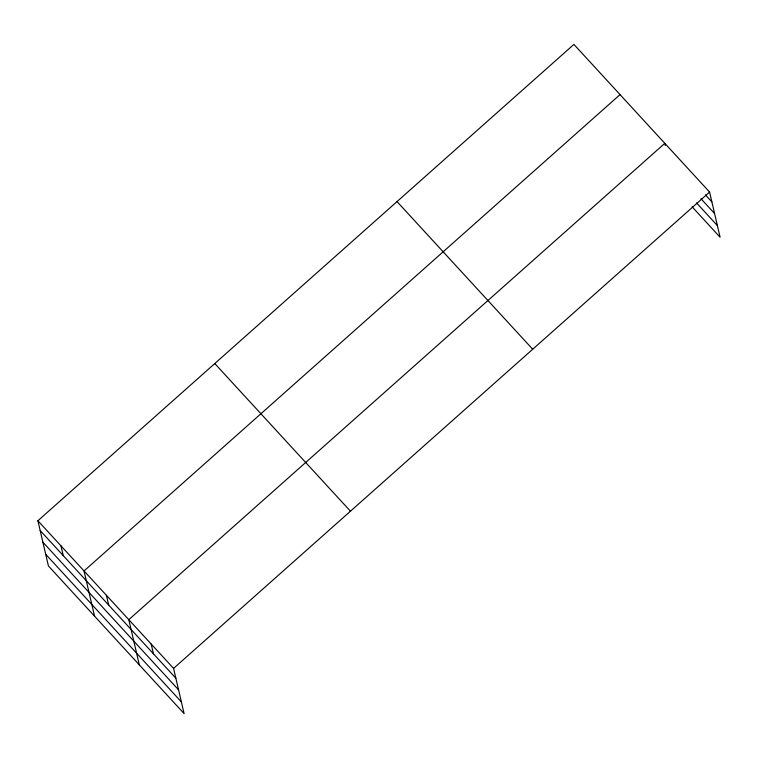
<?xml version="1.0" encoding="UTF-8"?>
<svg xmlns="http://www.w3.org/2000/svg" width="758" height="758" viewBox="0 0 758 758"><rect width="100%" height="100%" fill="white"/><g stroke="black" fill="none" stroke-linecap="round" stroke-linejoin="round"><path stroke-width="1.14" d="M37.9 520.737L173.573 668.395L184.09 713.6L48.417 565.942L37.9 520.737L573.91 44.4L709.583 192.058L720.1 237.263L692.12 206.801M620.035 94.608L84.034 570.945L94.551 616.14M173.573 668.395L709.583 192.058M705.461 194.901L711.866 201.855M700.989 198.748L714.576 213.538M696.593 202.954L717.381 225.581M397.021 201.59L532.703 349.249M214.779 363.546L350.461 511.205M40.183 530.534L175.856 678.192M42.903 542.216L178.575 689.875M45.698 554.259L181.38 701.917M665.316 145.508L664.804 143.338L128.803 619.674L139.32 664.87M151.193 644.035L153.467 653.832M106.414 595.305L108.697 605.102M60.962 545.845L63.246 555.642"/></g></svg>
